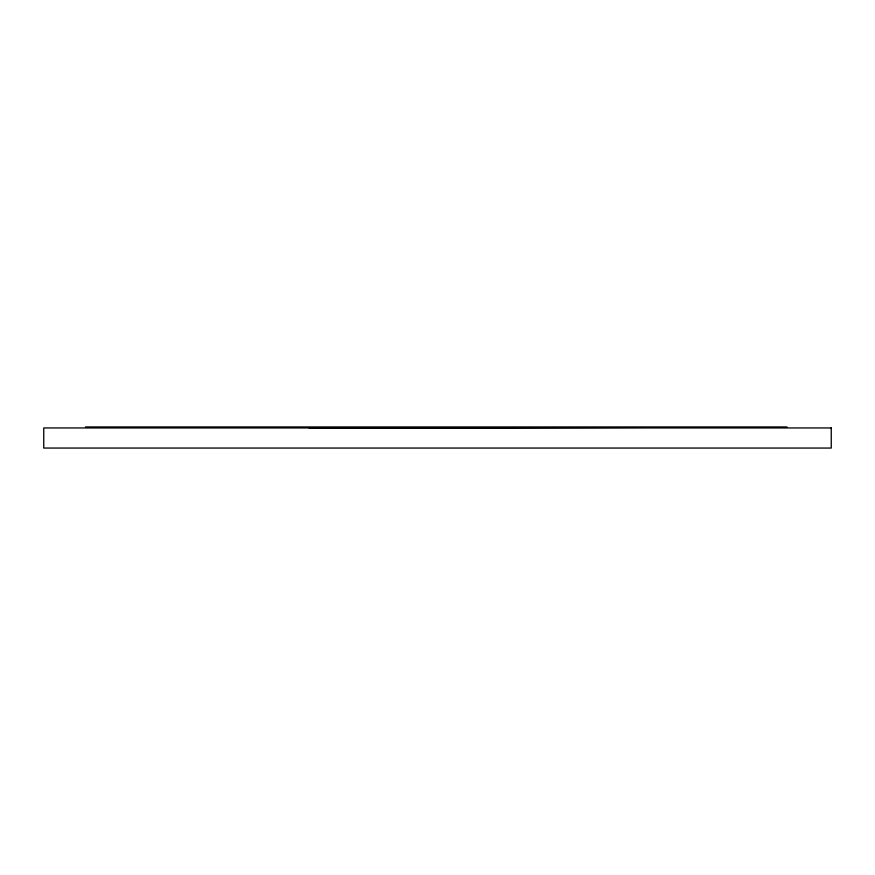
<?xml version="1.0" encoding="UTF-8"?>
<svg xmlns="http://www.w3.org/2000/svg" width="875" height="875" viewBox="0 0 875 875"><rect width="100%" height="100%" fill="white"/><g stroke="black" fill="none" stroke-linecap="round" stroke-linejoin="round"><path stroke-width="1.31" d="M309.291 428.312L787.03 426.945L85.433 426.945M831.25 427.952L43.75 427.952L43.75 448.055L831.25 448.055L831.25 427.952"/></g></svg>
